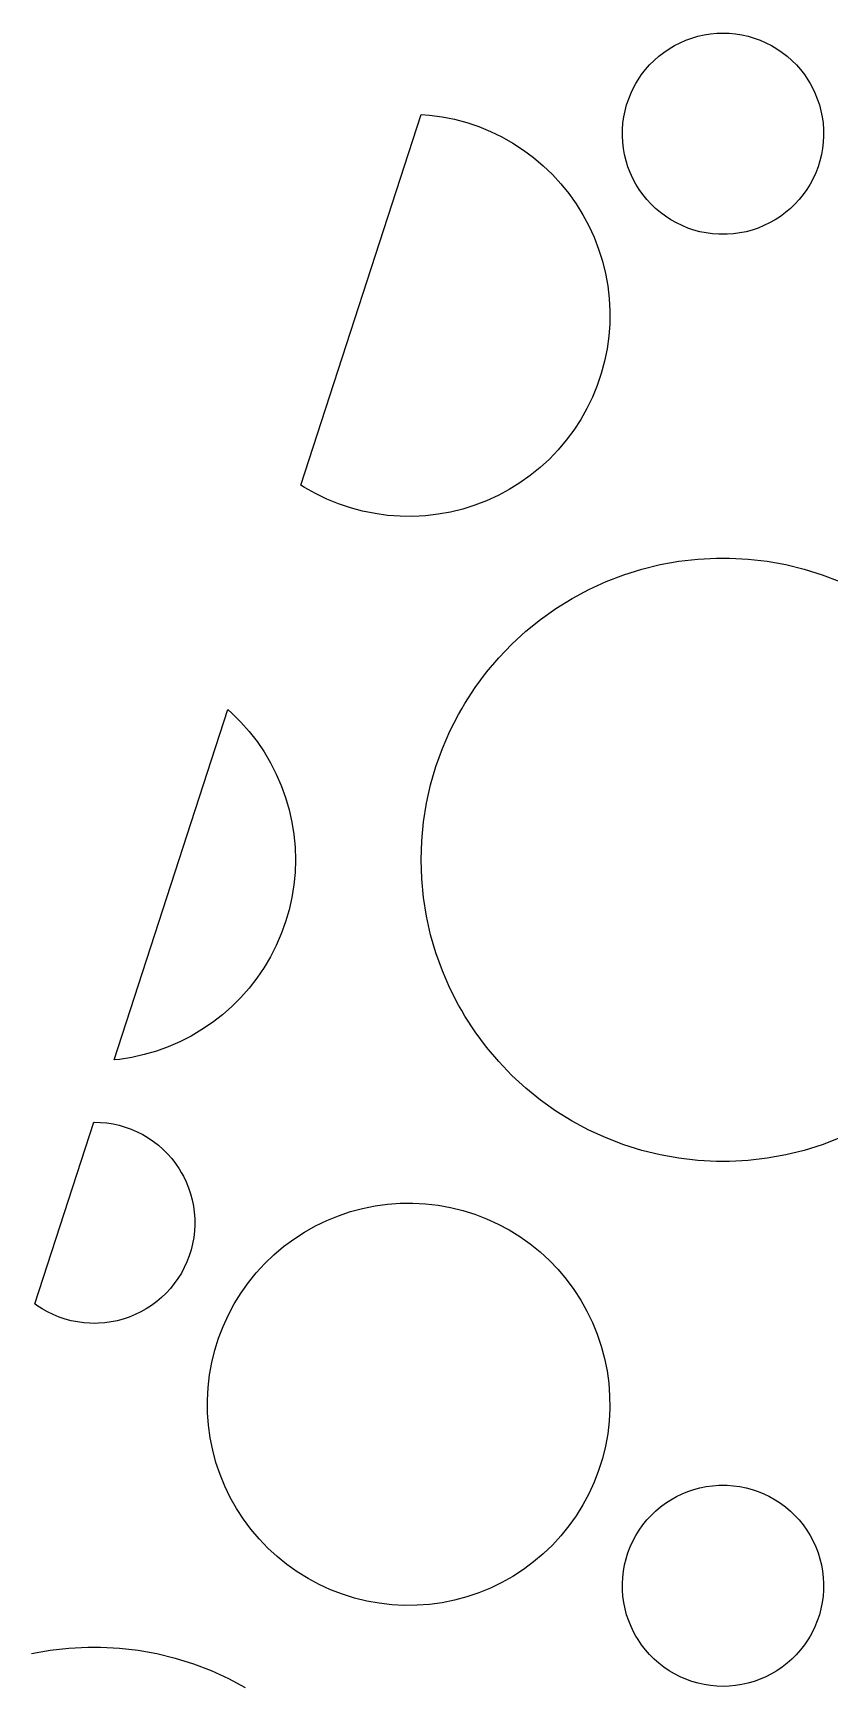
# Model space of a CAD drawing. Header units: metres. Extents: x -75 to 75, y 0 to 231.
# Drawn here: x -51.22 to -35.37, y 26.86 to 59.74 of the extents above; entities that cross this region are included whole.
import ezdxf

# ---------------------------------------------------------------- set-up
doc = ezdxf.new("R2010")
doc.units = ezdxf.units.M

msp = doc.modelspace()

# ---------------------------------------------------------------- linework, layer by layer
for p, q in [((-38.4644, 59.4872), (-38.3526, 59.5444)), ((-38.3526, 59.5444), (-38.2374, 59.5943)), ((-38.2374, 59.5943), (-38.1176, 59.6371)), ((-38.1176, 59.6371), (-37.9974, 59.6725)), ((-37.9974, 59.6725), (-37.8757, 59.6992)), ((-37.8757, 59.6992), (-37.7502, 59.7191)), ((-37.7502, 59.7191), (-37.6251, 59.7309)), ((-37.6251, 59.7309), (-37.5, 59.7355)), ((-37.5, 59.7355), (-37.3749, 59.7309)), ((-37.3749, 59.7309), (-37.2498, 59.7191)), ((-37.2498, 59.7191), (-37.1243, 59.6992)), ((-37.1243, 59.6992), (-37.0026, 59.6725)), ((-37.0026, 59.6725), (-36.8824, 59.6371)), ((-36.8824, 59.6371), (-36.7626, 59.5943)), ((-36.7626, 59.5943), (-36.6474, 59.5444)), ((-36.6474, 59.5444), (-36.5356, 59.4872)), ((-38.9587, 59.1038), (-38.8699, 59.1927)), ((-38.8699, 59.1927), (-38.7756, 59.2758)), ((-38.7756, 59.2758), (-38.6765, 59.3525)), ((-38.6765, 59.3525), (-38.5712, 59.4242)), ((-38.5712, 59.4242), (-38.4644, 59.4872)), ((-36.5356, 59.4872), (-36.4288, 59.4242)), ((-36.4288, 59.4242), (-36.3235, 59.3525)), ((-36.3235, 59.3525), (-36.2244, 59.2758)), ((-36.2244, 59.2758), (-36.1301, 59.1927)), ((-36.1301, 59.1927), (-36.0413, 59.1038)), ((-39.1891, 58.8058), (-39.1186, 58.9104)), ((-39.1186, 58.9104), (-39.0408, 59.0107)), ((-39.0408, 59.0107), (-38.9587, 59.1038)), ((-36.0413, 59.1038), (-35.9592, 59.0107)), ((-35.9592, 59.0107), (-35.8814, 58.9104)), ((-35.8814, 58.9104), (-35.8109, 58.8058)), ((-39.3749, 58.4312), (-39.328, 58.5476)), ((-39.328, 58.5476), (-39.2723, 58.662)), ((-39.2723, 58.662), (-39.2323, 58.7341)), ((-39.2323, 58.7341), (-39.1891, 58.8058)), ((-35.8109, 58.8058), (-35.7681, 58.7345)), ((-35.7681, 58.7345), (-35.7277, 58.662)), ((-35.7277, 58.662), (-35.672, 58.5476)), ((-35.672, 58.5476), (-35.6251, 58.4312)), ((-39.4478, 58.1909), (-39.4154, 58.3122)), ((-39.4154, 58.3122), (-39.3749, 58.4312)), ((-35.6251, 58.4312), (-35.5846, 58.3122)), ((-35.5846, 58.3122), (-35.5522, 58.1909)), ((-45.8925, 50.7507), (-43.499, 58.1172)), ((-43.499, 58.1172), (-43.3331, 58.1047)), ((-43.3331, 58.1047), (-43.0828, 58.0708)), ((-43.0828, 58.0708), (-42.8364, 58.0208)), ((-42.8364, 58.0208), (-42.5953, 57.9559)), ((-42.5953, 57.9559), (-42.3569, 57.8758)), ((-42.3569, 57.8758), (-42.1227, 57.7805)), ((-39.4993, 57.8197), (-39.4894, 57.9433)), ((-39.4894, 57.9433), (-39.473, 58.0677)), ((-39.473, 58.0677), (-39.4478, 58.1909)), ((-35.5522, 58.1909), (-35.527, 58.0677)), ((-35.527, 58.0677), (-35.5106, 57.9433)), ((-35.5106, 57.9433), (-35.5011, 57.8197)), ((-42.1227, 57.7805), (-41.8968, 57.671)), ((-41.8968, 57.671), (-41.679, 57.5485)), ((-41.679, 57.5485), (-41.4673, 57.4108)), ((-39.5, 57.6923), (-39.4993, 57.8197)), ((-39.4936, 57.5687), (-39.5, 57.6923)), ((-39.4791, 57.4436), (-39.4936, 57.5687)), ((-35.5064, 57.5684), (-35.5209, 57.4436)), ((-35.4996, 57.6923), (-35.5064, 57.5684)), ((-35.5011, 57.8197), (-35.4996, 57.6923)), ((-41.4673, 57.4108), (-41.2651, 57.2609)), ((-41.2651, 57.2609), (-41.0732, 57.0988)), ((-39.4569, 57.32), (-39.4791, 57.4436)), ((-39.4268, 57.198), (-39.4569, 57.32)), ((-35.5434, 57.3185), (-35.5736, 57.1964)), ((-35.5209, 57.4436), (-35.5434, 57.3185)), ((-41.0732, 57.0988), (-40.8916, 56.9248)), ((-40.8916, 56.9248), (-40.7227, 56.741)), ((-39.389, 57.0766), (-39.4268, 57.198)), ((-39.344, 56.9611), (-39.389, 57.0766)), ((-39.2921, 56.8466), (-39.344, 56.9611)), ((-35.6564, 56.9599), (-35.7086, 56.8451)), ((-35.611, 57.0766), (-35.6564, 56.9599)), ((-35.5736, 57.1964), (-35.611, 57.0766)), ((-40.7227, 56.741), (-40.564, 56.5449)), ((-39.2323, 56.7341), (-39.2921, 56.8466)), ((-39.1651, 56.6273), (-39.2323, 56.7341)), ((-39.093, 56.5254), (-39.1651, 56.6273)), ((-35.8345, 56.6273), (-35.9077, 56.5243)), ((-35.7677, 56.7341), (-35.8345, 56.6273)), ((-35.7086, 56.8451), (-35.7677, 56.7341)), ((-40.564, 56.5449), (-40.419, 56.3412)), ((-40.419, 56.3412), (-40.2851, 56.1249)), ((-39.0137, 56.4266), (-39.093, 56.5254)), ((-38.9297, 56.3354), (-39.0137, 56.4266)), ((-38.839, 56.2485), (-38.9297, 56.3354)), ((-38.7428, 56.1676), (-38.839, 56.2485)), ((-36.161, 56.2485), (-36.2572, 56.1676)), ((-36.0714, 56.3343), (-36.161, 56.2485)), ((-35.9863, 56.4266), (-36.0714, 56.3343)), ((-35.9077, 56.5243), (-35.9863, 56.4266)), ((-40.2851, 56.1249), (-40.1665, 55.9036)), ((-40.1665, 55.9036), (-40.0623, 55.6751)), ((-38.6417, 56.0925), (-38.7428, 56.1676)), ((-38.5353, 56.0234), (-38.6417, 56.0925)), ((-38.4274, 55.962), (-38.5353, 56.0234)), ((-38.3141, 55.9078), (-38.4274, 55.962)), ((-38.1966, 55.8598), (-38.3141, 55.9078)), ((-36.6859, 55.9078), (-36.8034, 55.8598)), ((-36.5742, 55.9612), (-36.6859, 55.9078)), ((-36.4647, 56.0234), (-36.5742, 55.9612)), ((-36.3594, 56.0917), (-36.4647, 56.0234)), ((-36.2572, 56.1676), (-36.3594, 56.0917)), ((-40.0623, 55.6751), (-39.9727, 55.4424)), ((-38.0772, 55.8193), (-38.1966, 55.8598)), ((-37.9574, 55.7873), (-38.0772, 55.8193)), ((-37.8342, 55.7625), (-37.9574, 55.7873)), ((-37.7083, 55.7453), (-37.8342, 55.7625)), ((-37.5839, 55.7358), (-37.7083, 55.7453)), ((-37.4996, 55.7354), (-37.5839, 55.7358)), ((-37.4157, 55.7362), (-37.4996, 55.7354)), ((-37.2917, 55.7453), (-37.4157, 55.7362)), ((-37.1658, 55.7625), (-37.2917, 55.7453)), ((-37.0426, 55.7873), (-37.1658, 55.7625)), ((-36.9228, 55.8193), (-37.0426, 55.7873)), ((-36.8034, 55.8598), (-36.9228, 55.8193)), ((-39.9727, 55.4424), (-39.8972, 55.201)), ((-39.8972, 55.201), (-39.8369, 54.9568)), ((-39.8369, 54.9568), (-39.7923, 54.7092)), ((-39.7923, 54.7092), (-39.764, 54.4598)), ((-39.764, 54.4598), (-39.7507, 54.2103)), ((-39.753, 53.9577), (-39.7717, 53.7086)), ((-39.7507, 54.2103), (-39.753, 53.9577)), ((-39.7717, 53.7086), (-39.806, 53.458)), ((-39.806, 53.458), (-39.8556, 53.212)), ((-39.9208, 52.969), (-40.0009, 52.7321)), ((-39.8556, 53.212), (-39.9208, 52.969)), ((-40.0009, 52.7321), (-40.0959, 52.4982)), ((-40.0959, 52.4982), (-40.2054, 52.2724)), ((-40.3282, 52.0546), (-40.4659, 51.8429)), ((-40.2054, 52.2724), (-40.3282, 52.0546)), ((-40.6158, 51.6407), (-40.7776, 51.4488)), ((-40.4659, 51.8429), (-40.6158, 51.6407)), ((-40.7776, 51.4488), (-40.9515, 51.2672)), ((-41.1354, 51.0979), (-41.3319, 50.9392)), ((-40.9515, 51.2672), (-41.1354, 51.0979)), ((-45.821, 50.7042), (-45.8925, 50.7507)), ((-45.6032, 50.5817), (-45.821, 50.7042)), ((-41.7507, 50.6615), (-41.9716, 50.5428)), ((-41.5359, 50.7946), (-41.7507, 50.6615)), ((-41.3319, 50.9392), (-41.5359, 50.7946)), ((-45.3773, 50.4723), (-45.6032, 50.5817)), ((-45.1431, 50.3769), (-45.3773, 50.4723)), ((-44.9051, 50.2968), (-45.1431, 50.3769)), ((-42.4328, 50.3487), (-42.6731, 50.2739)), ((-42.2001, 50.4383), (-42.4328, 50.3487)), ((-41.9716, 50.5428), (-42.2001, 50.4383)), ((-44.6636, 50.2319), (-44.9051, 50.2968)), ((-44.4172, 50.182), (-44.6636, 50.2319)), ((-44.1669, 50.148), (-44.4172, 50.182)), ((-43.9178, 50.1293), (-44.1669, 50.148)), ((-43.6649, 50.127), (-43.9178, 50.1293)), ((-43.4155, 50.1404), (-43.6649, 50.127)), ((-43.1641, 50.169), (-43.4155, 50.1404)), ((-42.9188, 50.2132), (-43.1641, 50.169)), ((-42.6731, 50.2739), (-42.9188, 50.2132)), ((-39.4737, 48.9666), (-39.1125, 49.0795)), ((-39.1125, 49.0795), (-38.7482, 49.1692)), ((-38.7482, 49.1692), (-38.3755, 49.2367)), ((-38.3755, 49.2367), (-38.0013, 49.2794)), ((-38.0013, 49.2794), (-37.6263, 49.2992)), ((-37.6263, 49.2992), (-37.5, 49.2981)), ((-37.5, 49.2981), (-37.3737, 49.2996)), ((-37.3737, 49.2996), (-36.9984, 49.2794)), ((-36.9984, 49.2794), (-36.6245, 49.2363)), ((-36.6245, 49.2363), (-36.2518, 49.1692)), ((-36.2518, 49.1692), (-35.8875, 49.0795)), ((-35.8875, 49.0795), (-35.5263, 48.9666)), ((-40.4991, 48.497), (-40.1684, 48.6744)), ((-40.1684, 48.6744), (-39.8243, 48.8316)), ((-39.8243, 48.8316), (-39.4737, 48.9666)), ((-35.5263, 48.9666), (-35.1757, 48.8316)), ((-40.8203, 48.2979), (-40.4991, 48.497)), ((-41.4211, 47.8424), (-41.1266, 48.0801)), ((-41.1266, 48.0801), (-40.8203, 48.2979)), ((-41.6985, 47.5872), (-41.4211, 47.8424)), ((-41.959, 47.3152), (-41.6985, 47.5872)), ((-42.4267, 46.7243), (-42.2012, 47.0284)), ((-42.2012, 47.0284), (-41.959, 47.3152)), ((-42.6323, 46.4081), (-42.4267, 46.7243)), ((-42.6937, 46.299), (-42.6323, 46.4081)), ((-49.6058, 39.3226), (-47.3426, 46.288)), ((-47.3426, 46.288), (-47.261, 46.2162)), ((-47.261, 46.2162), (-47.0833, 46.0384)), ((-47.0833, 46.0384), (-46.9181, 45.8511)), ((-42.9291, 45.8546), (-42.7582, 46.191)), ((-42.7582, 46.191), (-42.6937, 46.299)), ((-46.9181, 45.8511), (-46.7632, 45.6516)), ((-43.0782, 45.5105), (-42.9291, 45.8546)), ((-46.7632, 45.6516), (-46.6221, 45.4433)), ((-46.6221, 45.4433), (-46.4943, 45.2274)), ((-43.206, 45.1542), (-43.0782, 45.5105)), ((-46.4943, 45.2274), (-46.3802, 45.0031)), ((-43.3117, 44.7922), (-43.206, 45.1542)), ((-46.3802, 45.0031), (-46.2811, 44.7742)), ((-46.2811, 44.7742), (-46.1956, 44.5362)), ((-43.3937, 44.4244), (-43.3117, 44.7922)), ((-46.1956, 44.5362), (-46.125, 44.2947)), ((-43.4525, 44.0521), (-43.3937, 44.4244)), ((-46.125, 44.2947), (-46.0705, 44.0495)), ((-46.0705, 44.0495), (-46.0312, 43.8015)), ((-46.0312, 43.8015), (-46.0079, 43.5528)), ((-43.4879, 43.6783), (-43.4525, 44.0521)), ((-46.0079, 43.5528), (-45.9999, 43.3002)), ((-43.4998, 43.3018), (-43.4879, 43.6783)), ((-45.9999, 43.3002), (-46.0075, 43.0492)), ((-43.4875, 42.9237), (-43.4998, 43.3018)), ((-46.0312, 42.8005), (-46.0709, 42.551)), ((-46.0075, 43.0492), (-46.0312, 42.8005)), ((-43.4525, 42.5499), (-43.4875, 42.9237)), ((-46.0709, 42.551), (-46.1254, 42.3058)), ((-43.3937, 42.1776), (-43.4525, 42.5499)), ((-46.1254, 42.3058), (-46.196, 42.0643)), ((-43.3117, 41.8098), (-43.3937, 42.1776)), ((-46.2811, 41.8278), (-46.381, 41.5974)), ((-46.196, 42.0643), (-46.2811, 41.8278)), ((-43.206, 41.4478), (-43.3117, 41.8098)), ((-46.381, 41.5974), (-46.4951, 41.3734)), ((-43.0782, 41.0915), (-43.206, 41.4478)), ((-46.6221, 41.1587), (-46.764, 40.9492)), ((-46.4951, 41.3734), (-46.6221, 41.1587)), ((-46.764, 40.9492), (-46.9185, 40.7509)), ((-42.9291, 40.7475), (-43.0782, 41.0915)), ((-47.0844, 40.5624), (-47.2622, 40.3847)), ((-46.9185, 40.7509), (-47.0844, 40.5624)), ((-42.7582, 40.411), (-42.9291, 40.7475)), ((-47.4495, 40.2195), (-47.649, 40.0646)), ((-47.2622, 40.3847), (-47.4495, 40.2195)), ((-42.6933, 40.3023), (-42.7582, 40.411)), ((-42.6323, 40.1939), (-42.6933, 40.3023)), ((-42.4267, 39.8777), (-42.6323, 40.1939)), ((-48.0721, 39.7964), (-48.296, 39.6824)), ((-47.8573, 39.9235), (-48.0721, 39.7964)), ((-47.649, 40.0646), (-47.8573, 39.9235)), ((-42.2012, 39.5737), (-42.4267, 39.8777)), ((-48.7644, 39.497), (-49.0059, 39.4264)), ((-48.5264, 39.5824), (-48.7644, 39.497)), ((-48.296, 39.6824), (-48.5264, 39.5824)), ((-41.959, 39.2868), (-42.2012, 39.5737)), ((-49.4991, 39.3326), (-49.6058, 39.3226)), ((-49.2496, 39.3723), (-49.4991, 39.3326)), ((-49.0059, 39.4264), (-49.2496, 39.3723)), ((-41.6985, 39.0148), (-41.959, 39.2868)), ((-41.4211, 38.7596), (-41.6985, 39.0148)), ((-41.1266, 38.522), (-41.4211, 38.7596)), ((-40.8203, 38.3038), (-41.1266, 38.522)), ((-40.4991, 38.105), (-40.8203, 38.3038)), ((-51.1819, 34.4716), (-50.008, 38.0845)), ((-50.008, 38.0845), (-50, 38.0848)), ((-50, 38.0848), (-49.8749, 38.0802)), ((-49.8749, 38.0802), (-49.7498, 38.0684)), ((-49.7498, 38.0684), (-49.6243, 38.0486)), ((-49.6243, 38.0486), (-49.5026, 38.0219)), ((-49.5026, 38.0219), (-49.3824, 37.9864)), ((-49.3824, 37.9864), (-49.2626, 37.9436)), ((-49.2626, 37.9436), (-49.1474, 37.8937)), ((-49.1474, 37.8937), (-49.0356, 37.8365)), ((-49.0356, 37.8365), (-48.9288, 37.7735)), ((-40.1684, 37.9276), (-40.4991, 38.105)), ((-39.8243, 37.7705), (-40.1684, 37.9276)), ((-48.9288, 37.7735), (-48.8235, 37.7018)), ((-48.8235, 37.7018), (-48.7244, 37.6251)), ((-48.7244, 37.6251), (-48.6301, 37.542)), ((-48.6301, 37.542), (-48.5413, 37.4531)), ((-39.4737, 37.6354), (-39.8243, 37.7705)), ((-39.1125, 37.5225), (-39.4737, 37.6354)), ((-38.7482, 37.4329), (-39.1125, 37.5225)), ((-35.8875, 37.5225), (-36.2518, 37.4329)), ((-35.5263, 37.6354), (-35.8875, 37.5225)), ((-35.1757, 37.7705), (-35.5263, 37.6354)), ((-48.5413, 37.4531), (-48.4592, 37.36)), ((-48.4592, 37.36), (-48.3814, 37.2597)), ((-48.3814, 37.2597), (-48.3109, 37.1552)), ((-48.3109, 37.1552), (-48.2681, 37.0838)), ((-38.3755, 37.3657), (-38.7482, 37.4329)), ((-38.0016, 37.3226), (-38.3755, 37.3657)), ((-37.6263, 37.3024), (-38.0016, 37.3226)), ((-37.5, 37.3039), (-37.6263, 37.3024)), ((-37.3737, 37.3028), (-37.5, 37.3039)), ((-36.9987, 37.3226), (-37.3737, 37.3028)), ((-36.6245, 37.3653), (-36.9987, 37.3226)), ((-36.2518, 37.4329), (-36.6245, 37.3653)), ((-48.2681, 37.0838), (-48.2277, 37.0113)), ((-48.2277, 37.0113), (-48.172, 36.8969)), ((-48.172, 36.8969), (-48.1251, 36.7805)), ((-48.1251, 36.7805), (-48.0846, 36.6615)), ((-48.0846, 36.6615), (-48.0522, 36.5402)), ((-48.0522, 36.5402), (-48.027, 36.417)), ((-48.027, 36.417), (-48.0106, 36.2926)), ((-48.0106, 36.2926), (-48.0011, 36.1691)), ((-48.0011, 36.1691), (-47.9996, 36.0416)), ((-45.3773, 36.1298), (-45.1431, 36.2251)), ((-45.1431, 36.2251), (-44.9047, 36.3052)), ((-44.9047, 36.3052), (-44.6636, 36.3701)), ((-44.6636, 36.3701), (-44.4172, 36.4201)), ((-44.4172, 36.4201), (-44.1669, 36.454)), ((-44.1669, 36.454), (-43.9178, 36.4723)), ((-43.9178, 36.4723), (-43.6649, 36.4754)), ((-43.6649, 36.4754), (-43.4151, 36.4616)), ((-43.4151, 36.4616), (-43.1641, 36.433)), ((-43.1641, 36.433), (-42.9188, 36.3884)), ((-42.9188, 36.3884), (-42.6731, 36.3281)), ((-42.6731, 36.3281), (-42.4328, 36.2534)), ((-42.4328, 36.2534), (-42.2001, 36.1637)), ((-48.0064, 35.9177), (-48.0209, 35.7929)), ((-47.9996, 36.0416), (-48.0064, 35.9177)), ((-46.0327, 35.7601), (-45.821, 35.8978)), ((-45.821, 35.8978), (-45.6032, 36.0203)), ((-45.6032, 36.0203), (-45.3773, 36.1298)), ((-42.2001, 36.1637), (-41.9701, 36.0584)), ((-41.9701, 36.0584), (-41.7507, 35.9406)), ((-41.7507, 35.9406), (-41.5359, 35.8078)), ((-48.0736, 35.5457), (-48.111, 35.4259)), ((-48.0434, 35.6678), (-48.0736, 35.5457)), ((-48.0209, 35.7929), (-48.0434, 35.6678)), ((-46.4268, 35.4481), (-46.2349, 35.6102)), ((-46.2349, 35.6102), (-46.0327, 35.7601)), ((-41.5359, 35.8078), (-41.3319, 35.6628)), ((-41.3319, 35.6628), (-41.1354, 35.5042)), ((-48.2086, 35.1944), (-48.2677, 35.0834)), ((-48.1564, 35.3092), (-48.2086, 35.1944)), ((-48.111, 35.4259), (-48.1564, 35.3092)), ((-46.7773, 35.0903), (-46.6084, 35.2741)), ((-46.6084, 35.2741), (-46.4268, 35.4481)), ((-41.1354, 35.5042), (-40.9504, 35.3336)), ((-40.9504, 35.3336), (-40.7764, 35.1521)), ((-48.4077, 34.8736), (-48.4863, 34.7759)), ((-48.3345, 34.9766), (-48.4077, 34.8736)), ((-48.2677, 35.0834), (-48.3345, 34.9766)), ((-47.081, 34.6905), (-46.936, 34.8942)), ((-46.936, 34.8942), (-46.7773, 35.0903)), ((-40.7764, 35.1521), (-40.6158, 34.9613)), ((-40.6158, 34.9613), (-40.4652, 34.758)), ((-48.661, 34.5978), (-48.7572, 34.5169)), ((-48.5714, 34.6836), (-48.661, 34.5978)), ((-48.4863, 34.7759), (-48.5714, 34.6836)), ((-47.2149, 34.4742), (-47.081, 34.6905)), ((-40.4652, 34.758), (-40.3282, 34.5474)), ((-40.3282, 34.5474), (-40.2054, 34.3296)), ((-51.1417, 34.4418), (-51.1819, 34.4716)), ((-51.0353, 34.3727), (-51.1417, 34.4418)), ((-50.9274, 34.3113), (-51.0353, 34.3727)), ((-50.8141, 34.2571), (-50.9274, 34.3113)), ((-50.6966, 34.2091), (-50.8141, 34.2571)), ((-50.5772, 34.1686), (-50.6966, 34.2091)), ((-49.3034, 34.2091), (-49.4228, 34.1686)), ((-49.1859, 34.2571), (-49.3034, 34.2091)), ((-49.0742, 34.3105), (-49.1859, 34.2571)), ((-48.9647, 34.3727), (-49.0742, 34.3105)), ((-48.8594, 34.441), (-48.9647, 34.3727)), ((-48.7572, 34.5169), (-48.8594, 34.441)), ((-47.4377, 34.0244), (-47.3335, 34.2529)), ((-47.3335, 34.2529), (-47.2149, 34.4742)), ((-40.2054, 34.3296), (-40.0951, 34.1022)), ((-50.4574, 34.1366), (-50.5772, 34.1686)), ((-50.3342, 34.1118), (-50.4574, 34.1366)), ((-50.2083, 34.0946), (-50.3342, 34.1118)), ((-50.0839, 34.0851), (-50.2083, 34.0946)), ((-49.9996, 34.0847), (-50.0839, 34.0851)), ((-49.9157, 34.0855), (-49.9996, 34.0847)), ((-49.7917, 34.0946), (-49.9157, 34.0855)), ((-49.6658, 34.1118), (-49.7917, 34.0946)), ((-49.5426, 34.1366), (-49.6658, 34.1118)), ((-49.4228, 34.1686), (-49.5426, 34.1366)), ((-47.5273, 33.7917), (-47.4377, 34.0244)), ((-40.0951, 34.1022), (-40.0009, 33.8699)), ((-40.0009, 33.8699), (-39.9204, 33.6315)), ((-47.6627, 33.3061), (-47.6028, 33.5503)), ((-47.6028, 33.5503), (-47.5273, 33.7917)), ((-39.9204, 33.6315), (-39.8552, 33.3885)), ((-47.7077, 33.0585), (-47.6627, 33.3061)), ((-39.8552, 33.3885), (-39.8056, 33.1425)), ((-47.736, 32.8091), (-47.7077, 33.0585)), ((-39.8056, 33.1425), (-39.7717, 32.8934)), ((-39.7717, 32.8934), (-39.7533, 32.6443)), ((-47.7497, 32.5596), (-47.736, 32.8091)), ((-47.7467, 32.3071), (-47.7497, 32.5596)), ((-39.7533, 32.6443), (-39.7503, 32.3917)), ((-47.7283, 32.058), (-47.7467, 32.3071)), ((-39.7503, 32.3917), (-39.764, 32.1404)), ((-47.6944, 31.8089), (-47.7283, 32.058)), ((-39.764, 32.1404), (-39.7926, 31.8909)), ((-47.6448, 31.5628), (-47.6944, 31.8089)), ((-39.8373, 31.6452), (-39.8975, 31.3995)), ((-39.7926, 31.8909), (-39.8373, 31.6452)), ((-47.5796, 31.3198), (-47.6448, 31.5628)), ((-47.4991, 31.0814), (-47.5796, 31.3198)), ((-39.8975, 31.3995), (-39.9727, 31.1596)), ((-47.4049, 30.8491), (-47.4991, 31.0814)), ((-40.0627, 30.9258), (-40.1672, 30.6969)), ((-39.9727, 31.1596), (-40.0627, 30.9258)), ((-47.2946, 30.6217), (-47.4049, 30.8491)), ((-47.1718, 30.4039), (-47.2946, 30.6217)), ((-40.1672, 30.6969), (-40.2855, 30.4764)), ((-38.6417, 30.5096), (-38.5353, 30.5786)), ((-38.5353, 30.5786), (-38.4274, 30.64)), ((-38.4274, 30.64), (-38.3141, 30.6942)), ((-38.3141, 30.6942), (-38.1966, 30.7423)), ((-38.1966, 30.7423), (-38.0768, 30.7827)), ((-38.0768, 30.7827), (-37.9574, 30.8147)), ((-37.9574, 30.8147), (-37.8342, 30.8395)), ((-37.8342, 30.8395), (-37.7083, 30.8567)), ((-37.7083, 30.8567), (-37.5843, 30.8659)), ((-37.5843, 30.8659), (-37.5004, 30.8666)), ((-37.5004, 30.8666), (-37.4161, 30.8662)), ((-37.4161, 30.8662), (-37.2917, 30.8567)), ((-37.2917, 30.8567), (-37.1658, 30.8395)), ((-37.1658, 30.8395), (-37.0426, 30.8147)), ((-37.0426, 30.8147), (-36.9232, 30.7827)), ((-36.9232, 30.7827), (-36.8034, 30.7423)), ((-36.8034, 30.7423), (-36.6859, 30.6942)), ((-36.6859, 30.6942), (-36.5726, 30.64)), ((-36.5726, 30.64), (-36.4647, 30.5786)), ((-36.4647, 30.5786), (-36.3583, 30.5096)), ((-47.0348, 30.1933), (-47.1718, 30.4039)), ((-40.419, 30.2608), (-40.5647, 30.056)), ((-40.2855, 30.4764), (-40.419, 30.2608)), ((-39.0137, 30.1754), (-38.9297, 30.2666)), ((-38.9297, 30.2666), (-38.839, 30.3535)), ((-38.839, 30.3535), (-38.7428, 30.4344)), ((-38.7428, 30.4344), (-38.6417, 30.5096)), ((-36.3583, 30.5096), (-36.2572, 30.4344)), ((-36.2572, 30.4344), (-36.161, 30.3535)), ((-36.161, 30.3535), (-36.0703, 30.2666)), ((-36.0703, 30.2666), (-35.9863, 30.1754)), ((-46.8842, 29.99), (-47.0348, 30.1933)), ((-46.7236, 29.7993), (-46.8842, 29.99)), ((-40.5647, 30.056), (-40.7227, 29.8611)), ((-39.2323, 29.8679), (-39.1655, 29.9747)), ((-39.1655, 29.9747), (-39.093, 30.0766)), ((-39.093, 30.0766), (-39.0137, 30.1754)), ((-35.9863, 30.1754), (-35.907, 30.0766)), ((-35.907, 30.0766), (-35.8349, 29.9747)), ((-35.8349, 29.9747), (-35.7677, 29.8679)), ((-46.5496, 29.6177), (-46.7236, 29.7993)), ((-46.3646, 29.4472), (-46.5496, 29.6177)), ((-40.8928, 29.6761), (-41.0732, 29.5033)), ((-40.7227, 29.8611), (-40.8928, 29.6761)), ((-39.389, 29.5254), (-39.344, 29.641)), ((-39.344, 29.641), (-39.2921, 29.7554)), ((-39.2921, 29.7554), (-39.2323, 29.8679)), ((-35.7677, 29.8679), (-35.7079, 29.7554)), ((-35.7079, 29.7554), (-35.656, 29.641)), ((-35.656, 29.641), (-35.611, 29.5254)), ((-46.1681, 29.2885), (-46.3646, 29.4472)), ((-45.9641, 29.1435), (-46.1681, 29.2885)), ((-41.2651, 29.3411), (-41.4684, 29.1904)), ((-41.0732, 29.5033), (-41.2651, 29.3411)), ((-39.4791, 29.1584), (-39.4569, 29.282)), ((-39.4569, 29.282), (-39.4268, 29.4041)), ((-39.4268, 29.4041), (-39.389, 29.5254)), ((-35.611, 29.5254), (-35.5732, 29.4041)), ((-35.5732, 29.4041), (-35.5431, 29.282)), ((-35.5431, 29.282), (-35.5209, 29.1584)), ((-45.7493, 29.0108), (-45.9641, 29.1435)), ((-45.5299, 28.8929), (-45.7493, 29.0108)), ((-41.679, 29.0535), (-41.8968, 28.931)), ((-41.4684, 29.1904), (-41.679, 29.0535)), ((-39.5004, 28.9097), (-39.4936, 29.0337)), ((-39.4936, 29.0337), (-39.4791, 29.1584)), ((-35.5209, 29.1584), (-35.5064, 29.0333)), ((-35.5064, 29.0333), (-35.5, 28.9097)), ((-45.2999, 28.7876), (-45.5299, 28.8929)), ((-45.0672, 28.698), (-45.2999, 28.7876)), ((-44.8269, 28.6232), (-45.0672, 28.698)), ((-44.5812, 28.5625), (-44.8269, 28.6232)), ((-42.5949, 28.6461), (-42.8364, 28.5812)), ((-42.3569, 28.7262), (-42.5949, 28.6461)), ((-42.1227, 28.8216), (-42.3569, 28.7262)), ((-41.8968, 28.931), (-42.1227, 28.8216)), ((-39.4989, 28.7823), (-39.5004, 28.9097)), ((-39.4894, 28.6587), (-39.4989, 28.7823)), ((-39.473, 28.5343), (-39.4894, 28.6587)), ((-35.5106, 28.6587), (-35.5274, 28.5328)), ((-35.5007, 28.7823), (-35.5106, 28.6587)), ((-35.5, 28.9097), (-35.5007, 28.7823)), ((-44.3359, 28.5183), (-44.5812, 28.5625)), ((-44.0849, 28.4897), (-44.3359, 28.5183)), ((-43.8351, 28.476), (-44.0849, 28.4897)), ((-43.5822, 28.479), (-43.8351, 28.476)), ((-43.3331, 28.4973), (-43.5822, 28.479)), ((-43.0828, 28.5313), (-43.3331, 28.4973)), ((-42.8364, 28.5812), (-43.0828, 28.5313)), ((-39.4478, 28.4111), (-39.473, 28.5343)), ((-39.4154, 28.2898), (-39.4478, 28.4111)), ((-39.3749, 28.1708), (-39.4154, 28.2898)), ((-35.585, 28.2883), (-35.6251, 28.1708)), ((-35.5526, 28.4096), (-35.585, 28.2883)), ((-35.5274, 28.5328), (-35.5526, 28.4096)), ((-39.328, 28.0544), (-39.3749, 28.1708)), ((-39.2723, 27.94), (-39.328, 28.0544)), ((-35.6728, 28.0529), (-35.7277, 27.94)), ((-35.6251, 28.1708), (-35.6728, 28.0529)), ((-50.8755, 27.586), (-50.5013, 27.6287)), ((-50.5013, 27.6287), (-50.1263, 27.6485)), ((-50.1263, 27.6485), (-50, 27.6474)), ((-50, 27.6474), (-49.8737, 27.6489)), ((-49.8737, 27.6489), (-49.4984, 27.6287)), ((-49.4984, 27.6287), (-49.1245, 27.5856)), ((-39.2319, 27.8675), (-39.2723, 27.94)), ((-39.1891, 27.7962), (-39.2319, 27.8675)), ((-39.1186, 27.6917), (-39.1891, 27.7962)), ((-39.0408, 27.5913), (-39.1186, 27.6917)), ((-35.8822, 27.6905), (-35.9596, 27.5913)), ((-35.8116, 27.795), (-35.8822, 27.6905)), ((-35.7677, 27.8679), (-35.8116, 27.795)), ((-35.7277, 27.94), (-35.7677, 27.8679)), ((-51.2482, 27.5185), (-50.8755, 27.586)), ((-49.1245, 27.5856), (-48.7518, 27.5185)), ((-48.7518, 27.5185), (-48.3875, 27.4288)), ((-48.3875, 27.4288), (-48.0263, 27.3159)), ((-48.0263, 27.3159), (-47.6757, 27.1809)), ((-38.9587, 27.4982), (-39.0408, 27.5913)), ((-38.8699, 27.4094), (-38.9587, 27.4982)), ((-38.7756, 27.3262), (-38.8699, 27.4094)), ((-38.6765, 27.2495), (-38.7756, 27.3262)), ((-36.2244, 27.3262), (-36.3247, 27.2488)), ((-36.1313, 27.4082), (-36.2244, 27.3262)), ((-36.0424, 27.4971), (-36.1313, 27.4082)), ((-35.9596, 27.5913), (-36.0424, 27.4971)), ((-47.6757, 27.1809), (-47.3316, 27.0237)), ((-47.3316, 27.0237), (-47.0009, 26.8463)), ((-38.5712, 27.1778), (-38.6765, 27.2495)), ((-38.4644, 27.1149), (-38.5712, 27.1778)), ((-38.3526, 27.0576), (-38.4644, 27.1149)), ((-38.2374, 27.0077), (-38.3526, 27.0576)), ((-38.1176, 26.965), (-38.2374, 27.0077)), ((-37.9967, 26.9295), (-38.1176, 26.965)), ((-36.8824, 26.965), (-37.0033, 26.9295)), ((-36.7626, 27.0077), (-36.8824, 26.965)), ((-36.6474, 27.0576), (-36.7626, 27.0077)), ((-36.5356, 27.1149), (-36.6474, 27.0576)), ((-36.4288, 27.1778), (-36.5356, 27.1149)), ((-36.3247, 27.2488), (-36.4288, 27.1778)), ((-37.8757, 26.9028), (-37.9967, 26.9295)), ((-37.7502, 26.8829), (-37.8757, 26.9028)), ((-37.6251, 26.8711), (-37.7502, 26.8829)), ((-37.5, 26.8665), (-37.6251, 26.8711)), ((-37.3749, 26.8711), (-37.5, 26.8665)), ((-37.2498, 26.8829), (-37.3749, 26.8711)), ((-37.1243, 26.9028), (-37.2498, 26.8829)), ((-37.0033, 26.9295), (-37.1243, 26.9028))]:
    msp.add_line(p, q)

doc.saveas('drawing.dxf')
